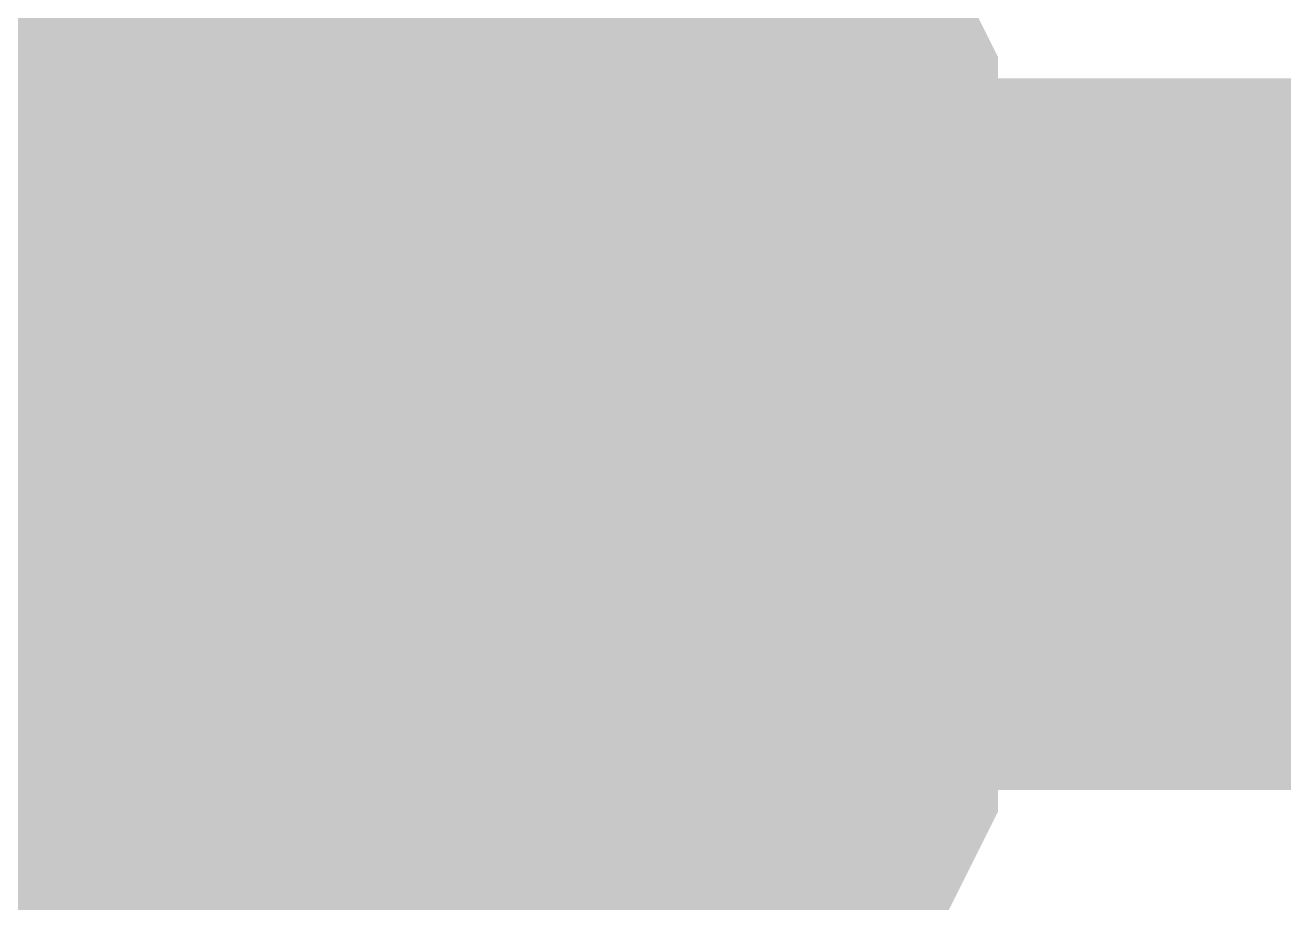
# Model space of a CAD drawing. Header units: inches. Extents: x 0 to 22.3, y 0 to 15.7.
# Drawn here: x 1.10944 to 1.13033, y 8.59187 to 8.60642 of the extents above; entities that cross this region are included whole.
import ezdxf

# ---------------------------------------------------------------- set-up
doc = ezdxf.new("R2010")
doc.units = ezdxf.units.IN
doc.header["$MEASUREMENT"] = 0
doc.layers.add('Sheet', color=255, linetype='Continuous')

msp = doc.modelspace()

# ---------------------------------------------------------------- linework, layer by layer
at = {"layer": 'Sheet'}
msp.add_lwpolyline([(1.09, 8.6, 0.02, 0.02, 1), (1.11, 8.6, 0.02, 0.02, 1)], format="xyseb", close=True, dxfattribs=at)
for points in [[(1.115707, 8.612458, 0.0118, 0.0118, 0), (1.116149, 8.611574, 0.0118, 0.0118, 0), (1.116591, 8.61069, 0.0118, 0.0118, 0), (1.117475, 8.609806, 0.0118, 0.0118, 0), (1.117917, 8.609364, 0.0118, 0.0118, 0), (1.118359, 8.60848, 0.0118, 0.0118, 0), (1.118359, 8.607596, 0.0118, 0.0118, 0), (1.118802, 8.606712, 0.0118, 0.0118, 0), (1.119244, 8.605386, 0.0118, 0.0118, 0), (1.119686, 8.604502, 0.0118, 0.0118, 0), (1.119686, 8.603618, 0.0118, 0.0118, 0), (1.119686, 8.602734, 0.0118, 0.0118, 0), (1.120128, 8.60185, 0.0118, 0.0118, 0), (1.120128, 8.600524, 0.0118, 0.0118, 0), (1.120128, 8.59964, 0.0118, 0.0118, 0)], [(1.115707, 8.612458, 0.0118, 0.0118, 0), (1.116149, 8.611574, 0.0118, 0.0118, 0), (1.116591, 8.61069, 0.0118, 0.0118, 0), (1.117475, 8.609806, 0.0118, 0.0118, 0), (1.117917, 8.609364, 0.0118, 0.0118, 0), (1.118359, 8.60848, 0.0118, 0.0118, 0), (1.118359, 8.607596, 0.0118, 0.0118, 0), (1.118802, 8.606712, 0.0118, 0.0118, 0), (1.119244, 8.605386, 0.0118, 0.0118, 0), (1.119686, 8.604502, 0.0118, 0.0118, 0), (1.119686, 8.603618, 0.0118, 0.0118, 0), (1.119686, 8.602734, 0.0118, 0.0118, 0), (1.120128, 8.60185, 0.0118, 0.0118, 0), (1.120128, 8.600524, 0.0118, 0.0118, 0), (1.120128, 8.59964, 0.0118, 0.0118, 0)], [(1.115707, 8.612458, 0.0118, 0.0118, 0), (1.116149, 8.611574, 0.0118, 0.0118, 0), (1.116591, 8.61069, 0.0118, 0.0118, 0), (1.117475, 8.609806, 0.0118, 0.0118, 0), (1.117917, 8.609364, 0.0118, 0.0118, 0), (1.118359, 8.60848, 0.0118, 0.0118, 0), (1.118359, 8.607596, 0.0118, 0.0118, 0), (1.118802, 8.606712, 0.0118, 0.0118, 0), (1.119244, 8.605386, 0.0118, 0.0118, 0), (1.119686, 8.604502, 0.0118, 0.0118, 0), (1.119686, 8.603618, 0.0118, 0.0118, 0), (1.119686, 8.602734, 0.0118, 0.0118, 0), (1.120128, 8.60185, 0.0118, 0.0118, 0), (1.120128, 8.600524, 0.0118, 0.0118, 0), (1.120128, 8.59964, 0.0118, 0.0118, 0)], [(1.115707, 8.612458, 0.0118, 0.0118, 0), (1.116149, 8.611574, 0.0118, 0.0118, 0), (1.116591, 8.61069, 0.0118, 0.0118, 0), (1.117475, 8.609806, 0.0118, 0.0118, 0), (1.117917, 8.609364, 0.0118, 0.0118, 0), (1.118359, 8.60848, 0.0118, 0.0118, 0), (1.118359, 8.607596, 0.0118, 0.0118, 0), (1.118802, 8.606712, 0.0118, 0.0118, 0), (1.119244, 8.605386, 0.0118, 0.0118, 0), (1.119686, 8.604502, 0.0118, 0.0118, 0), (1.119686, 8.603618, 0.0118, 0.0118, 0), (1.119686, 8.602734, 0.0118, 0.0118, 0), (1.120128, 8.60185, 0.0118, 0.0118, 0), (1.120128, 8.600524, 0.0118, 0.0118, 0), (1.120128, 8.59964, 0.0118, 0.0118, 0)], [(1.115707, 8.612458, 0.0118, 0.0118, 0), (1.116149, 8.611574, 0.0118, 0.0118, 0), (1.116591, 8.61069, 0.0118, 0.0118, 0), (1.117475, 8.609806, 0.0118, 0.0118, 0), (1.117917, 8.609364, 0.0118, 0.0118, 0), (1.118359, 8.60848, 0.0118, 0.0118, 0), (1.118359, 8.607596, 0.0118, 0.0118, 0), (1.118802, 8.606712, 0.0118, 0.0118, 0), (1.119244, 8.605386, 0.0118, 0.0118, 0), (1.119686, 8.604502, 0.0118, 0.0118, 0), (1.119686, 8.603618, 0.0118, 0.0118, 0), (1.119686, 8.602734, 0.0118, 0.0118, 0), (1.120128, 8.60185, 0.0118, 0.0118, 0), (1.120128, 8.600524, 0.0118, 0.0118, 0), (1.120128, 8.59964, 0.0118, 0.0118, 0)], [(1.115707, 8.612458, 0.0118, 0.0118, 0), (1.116149, 8.611574, 0.0118, 0.0118, 0), (1.116591, 8.61069, 0.0118, 0.0118, 0), (1.117475, 8.609806, 0.0118, 0.0118, 0), (1.117917, 8.609364, 0.0118, 0.0118, 0), (1.118359, 8.60848, 0.0118, 0.0118, 0), (1.118359, 8.607596, 0.0118, 0.0118, 0), (1.118802, 8.606712, 0.0118, 0.0118, 0), (1.119244, 8.605386, 0.0118, 0.0118, 0), (1.119686, 8.604502, 0.0118, 0.0118, 0), (1.119686, 8.603618, 0.0118, 0.0118, 0), (1.119686, 8.602734, 0.0118, 0.0118, 0), (1.120128, 8.60185, 0.0118, 0.0118, 0), (1.120128, 8.600524, 0.0118, 0.0118, 0), (1.120128, 8.59964, 0.0118, 0.0118, 0)], [(1.115707, 8.612458, 0.0118, 0.0118, 0), (1.116149, 8.611574, 0.0118, 0.0118, 0), (1.116591, 8.61069, 0.0118, 0.0118, 0), (1.117475, 8.609806, 0.0118, 0.0118, 0), (1.117917, 8.609364, 0.0118, 0.0118, 0), (1.118359, 8.60848, 0.0118, 0.0118, 0), (1.118359, 8.607596, 0.0118, 0.0118, 0), (1.118802, 8.606712, 0.0118, 0.0118, 0), (1.119244, 8.605386, 0.0118, 0.0118, 0), (1.119686, 8.604502, 0.0118, 0.0118, 0), (1.119686, 8.603618, 0.0118, 0.0118, 0), (1.119686, 8.602734, 0.0118, 0.0118, 0), (1.120128, 8.60185, 0.0118, 0.0118, 0), (1.120128, 8.600524, 0.0118, 0.0118, 0), (1.120128, 8.59964, 0.0118, 0.0118, 0)], [(1.118359, 8.60848, 0.0039, 0.0039, 0), (1.118359, 8.607596, 0.0039, 0.0039, 0), (1.118802, 8.606712, 0.0039, 0.0039, 0), (1.119244, 8.605386, 0.0039, 0.0039, 0), (1.119686, 8.604502, 0.0039, 0.0039, 0), (1.119686, 8.603618, 0.0039, 0.0039, 0), (1.119686, 8.602734, 0.0039, 0.0039, 0), (1.120128, 8.60185, 0.0039, 0.0039, 0), (1.120128, 8.600524, 0.0039, 0.0039, 0), (1.120128, 8.59964, 0.0039, 0.0039, 0)], [(1.118359, 8.60848, 0.0039, 0.0039, 0), (1.118359, 8.607596, 0.0039, 0.0039, 0), (1.118802, 8.606712, 0.0039, 0.0039, 0), (1.119244, 8.605386, 0.0039, 0.0039, 0), (1.119686, 8.604502, 0.0039, 0.0039, 0), (1.119686, 8.603618, 0.0039, 0.0039, 0), (1.119686, 8.602734, 0.0039, 0.0039, 0), (1.120128, 8.60185, 0.0039, 0.0039, 0), (1.120128, 8.600524, 0.0039, 0.0039, 0), (1.120128, 8.59964, 0.0039, 0.0039, 0)], [(1.118359, 8.60848, 0.0039, 0.0039, 0), (1.118359, 8.607596, 0.0039, 0.0039, 0), (1.118802, 8.606712, 0.0039, 0.0039, 0), (1.119244, 8.605386, 0.0039, 0.0039, 0), (1.119686, 8.604502, 0.0039, 0.0039, 0), (1.119686, 8.603618, 0.0039, 0.0039, 0), (1.119686, 8.602734, 0.0039, 0.0039, 0), (1.120128, 8.60185, 0.0039, 0.0039, 0), (1.120128, 8.600524, 0.0039, 0.0039, 0), (1.120128, 8.59964, 0.0039, 0.0039, 0)], [(1.118359, 8.60848, 0.0039, 0.0039, 0), (1.118359, 8.607596, 0.0039, 0.0039, 0), (1.118802, 8.606712, 0.0039, 0.0039, 0), (1.119244, 8.605386, 0.0039, 0.0039, 0), (1.119686, 8.604502, 0.0039, 0.0039, 0), (1.119686, 8.603618, 0.0039, 0.0039, 0), (1.119686, 8.602734, 0.0039, 0.0039, 0), (1.120128, 8.60185, 0.0039, 0.0039, 0), (1.120128, 8.600524, 0.0039, 0.0039, 0), (1.120128, 8.59964, 0.0039, 0.0039, 0)], [(1.118359, 8.60848, 0.0039, 0.0039, 0), (1.118359, 8.607596, 0.0039, 0.0039, 0), (1.118802, 8.606712, 0.0039, 0.0039, 0), (1.119244, 8.605386, 0.0039, 0.0039, 0), (1.119686, 8.604502, 0.0039, 0.0039, 0), (1.119686, 8.603618, 0.0039, 0.0039, 0), (1.119686, 8.602734, 0.0039, 0.0039, 0), (1.120128, 8.60185, 0.0039, 0.0039, 0), (1.120128, 8.600524, 0.0039, 0.0039, 0), (1.120128, 8.59964, 0.0039, 0.0039, 0)], [(1.118359, 8.60848, 0.0039, 0.0039, 0), (1.118359, 8.607596, 0.0039, 0.0039, 0), (1.118802, 8.606712, 0.0039, 0.0039, 0), (1.119244, 8.605386, 0.0039, 0.0039, 0), (1.119686, 8.604502, 0.0039, 0.0039, 0), (1.119686, 8.603618, 0.0039, 0.0039, 0), (1.119686, 8.602734, 0.0039, 0.0039, 0), (1.120128, 8.60185, 0.0039, 0.0039, 0), (1.120128, 8.600524, 0.0039, 0.0039, 0), (1.120128, 8.59964, 0.0039, 0.0039, 0)], [(1.118359, 8.60848, 0.0039, 0.0039, 0), (1.118359, 8.607596, 0.0039, 0.0039, 0), (1.118802, 8.606712, 0.0039, 0.0039, 0), (1.119244, 8.605386, 0.0039, 0.0039, 0), (1.119686, 8.604502, 0.0039, 0.0039, 0), (1.119686, 8.603618, 0.0039, 0.0039, 0), (1.119686, 8.602734, 0.0039, 0.0039, 0), (1.120128, 8.60185, 0.0039, 0.0039, 0), (1.120128, 8.600524, 0.0039, 0.0039, 0), (1.120128, 8.59964, 0.0039, 0.0039, 0)], [(8.200272, 8.169569, 0.0118, 0.0118, 0), (8.200272, 8.099733, 0.0118, 0.0118, 0), (7.200379, 8.099733, 0.0118, 0.0118, 0), (6.200044, 8.099733, 0.0118, 0.0118, 0), (5.200151, 8.099733, 0.0118, 0.0118, 0), (4.200258, 8.099733, 0.0118, 0.0118, 0), (3.200365, 8.099733, 0.0118, 0.0118, 0), (2.20003, 8.099733, 0.0118, 0.0118, 0), (1.400381, 8.099733, 0.0118, 0.0118, 0), (1.400381, 8.59964, 0.0118, 0.0118, 0), (1.100236, 8.59964, 0.0118, 0.0118, 0)], [(1.120128, 8.59964, 0.0118, 0.0118, 0), (1.120128, 8.598756, 0.0118, 0.0118, 0), (1.120128, 8.59743, 0.0118, 0.0118, 0), (1.119686, 8.596546, 0.0118, 0.0118, 0), (1.119686, 8.595662, 0.0118, 0.0118, 0), (1.119686, 8.594778, 0.0118, 0.0118, 0), (1.119244, 8.593894, 0.0118, 0.0118, 0), (1.118802, 8.592568, 0.0118, 0.0118, 0), (1.118359, 8.591684, 0.0118, 0.0118, 0), (1.118359, 8.5908, 0.0118, 0.0118, 0), (1.117917, 8.589916, 0.0118, 0.0118, 0), (1.117475, 8.589474, 0.0118, 0.0118, 0), (1.116591, 8.58859, 0.0118, 0.0118, 0), (1.116149, 8.587706, 0.0118, 0.0118, 0), (1.115707, 8.586822, 0.0118, 0.0118, 0), (1.114823, 8.58638, 0.0118, 0.0118, 0), (1.114381, 8.585495, 0.0118, 0.0118, 0)], [(1.120128, 8.59964, 0.0118, 0.0118, 0), (1.120128, 8.598756, 0.0118, 0.0118, 0), (1.120128, 8.59743, 0.0118, 0.0118, 0), (1.119686, 8.596546, 0.0118, 0.0118, 0), (1.119686, 8.595662, 0.0118, 0.0118, 0), (1.119686, 8.594778, 0.0118, 0.0118, 0), (1.119244, 8.593894, 0.0118, 0.0118, 0), (1.118802, 8.592568, 0.0118, 0.0118, 0), (1.118359, 8.591684, 0.0118, 0.0118, 0), (1.118359, 8.5908, 0.0118, 0.0118, 0), (1.117917, 8.589916, 0.0118, 0.0118, 0), (1.117475, 8.589474, 0.0118, 0.0118, 0), (1.116591, 8.58859, 0.0118, 0.0118, 0), (1.116149, 8.587706, 0.0118, 0.0118, 0), (1.115707, 8.586822, 0.0118, 0.0118, 0), (1.114823, 8.58638, 0.0118, 0.0118, 0), (1.114381, 8.585495, 0.0118, 0.0118, 0)], [(1.120128, 8.59964, 0.0118, 0.0118, 0), (1.120128, 8.598756, 0.0118, 0.0118, 0), (1.120128, 8.59743, 0.0118, 0.0118, 0), (1.119686, 8.596546, 0.0118, 0.0118, 0), (1.119686, 8.595662, 0.0118, 0.0118, 0), (1.119686, 8.594778, 0.0118, 0.0118, 0), (1.119244, 8.593894, 0.0118, 0.0118, 0), (1.118802, 8.592568, 0.0118, 0.0118, 0), (1.118359, 8.591684, 0.0118, 0.0118, 0), (1.118359, 8.5908, 0.0118, 0.0118, 0), (1.117917, 8.589916, 0.0118, 0.0118, 0), (1.117475, 8.589474, 0.0118, 0.0118, 0), (1.116591, 8.58859, 0.0118, 0.0118, 0), (1.116149, 8.587706, 0.0118, 0.0118, 0), (1.115707, 8.586822, 0.0118, 0.0118, 0), (1.114823, 8.58638, 0.0118, 0.0118, 0), (1.114381, 8.585495, 0.0118, 0.0118, 0)], [(1.120128, 8.59964, 0.0118, 0.0118, 0), (1.120128, 8.598756, 0.0118, 0.0118, 0), (1.120128, 8.59743, 0.0118, 0.0118, 0), (1.119686, 8.596546, 0.0118, 0.0118, 0), (1.119686, 8.595662, 0.0118, 0.0118, 0), (1.119686, 8.594778, 0.0118, 0.0118, 0), (1.119244, 8.593894, 0.0118, 0.0118, 0), (1.118802, 8.592568, 0.0118, 0.0118, 0), (1.118359, 8.591684, 0.0118, 0.0118, 0), (1.118359, 8.5908, 0.0118, 0.0118, 0), (1.117917, 8.589916, 0.0118, 0.0118, 0), (1.117475, 8.589474, 0.0118, 0.0118, 0), (1.116591, 8.58859, 0.0118, 0.0118, 0), (1.116149, 8.587706, 0.0118, 0.0118, 0), (1.115707, 8.586822, 0.0118, 0.0118, 0), (1.114823, 8.58638, 0.0118, 0.0118, 0), (1.114381, 8.585495, 0.0118, 0.0118, 0)], [(1.120128, 8.59964, 0.0118, 0.0118, 0), (1.120128, 8.598756, 0.0118, 0.0118, 0), (1.120128, 8.59743, 0.0118, 0.0118, 0), (1.119686, 8.596546, 0.0118, 0.0118, 0), (1.119686, 8.595662, 0.0118, 0.0118, 0), (1.119686, 8.594778, 0.0118, 0.0118, 0), (1.119244, 8.593894, 0.0118, 0.0118, 0), (1.118802, 8.592568, 0.0118, 0.0118, 0), (1.118359, 8.591684, 0.0118, 0.0118, 0), (1.118359, 8.5908, 0.0118, 0.0118, 0), (1.117917, 8.589916, 0.0118, 0.0118, 0), (1.117475, 8.589474, 0.0118, 0.0118, 0), (1.116591, 8.58859, 0.0118, 0.0118, 0), (1.116149, 8.587706, 0.0118, 0.0118, 0), (1.115707, 8.586822, 0.0118, 0.0118, 0), (1.114823, 8.58638, 0.0118, 0.0118, 0), (1.114381, 8.585495, 0.0118, 0.0118, 0)], [(1.120128, 8.59964, 0.0118, 0.0118, 0), (1.120128, 8.598756, 0.0118, 0.0118, 0), (1.120128, 8.59743, 0.0118, 0.0118, 0), (1.119686, 8.596546, 0.0118, 0.0118, 0), (1.119686, 8.595662, 0.0118, 0.0118, 0), (1.119686, 8.594778, 0.0118, 0.0118, 0), (1.119244, 8.593894, 0.0118, 0.0118, 0), (1.118802, 8.592568, 0.0118, 0.0118, 0), (1.118359, 8.591684, 0.0118, 0.0118, 0), (1.118359, 8.5908, 0.0118, 0.0118, 0), (1.117917, 8.589916, 0.0118, 0.0118, 0), (1.117475, 8.589474, 0.0118, 0.0118, 0), (1.116591, 8.58859, 0.0118, 0.0118, 0), (1.116149, 8.587706, 0.0118, 0.0118, 0), (1.115707, 8.586822, 0.0118, 0.0118, 0), (1.114823, 8.58638, 0.0118, 0.0118, 0), (1.114381, 8.585495, 0.0118, 0.0118, 0)], [(1.120128, 8.59964, 0.0118, 0.0118, 0), (1.120128, 8.598756, 0.0118, 0.0118, 0), (1.120128, 8.59743, 0.0118, 0.0118, 0), (1.119686, 8.596546, 0.0118, 0.0118, 0), (1.119686, 8.595662, 0.0118, 0.0118, 0), (1.119686, 8.594778, 0.0118, 0.0118, 0), (1.119244, 8.593894, 0.0118, 0.0118, 0), (1.118802, 8.592568, 0.0118, 0.0118, 0), (1.118359, 8.591684, 0.0118, 0.0118, 0), (1.118359, 8.5908, 0.0118, 0.0118, 0), (1.117917, 8.589916, 0.0118, 0.0118, 0), (1.117475, 8.589474, 0.0118, 0.0118, 0), (1.116591, 8.58859, 0.0118, 0.0118, 0), (1.116149, 8.587706, 0.0118, 0.0118, 0), (1.115707, 8.586822, 0.0118, 0.0118, 0), (1.114823, 8.58638, 0.0118, 0.0118, 0), (1.114381, 8.585495, 0.0118, 0.0118, 0)], [(1.120128, 8.59964, 0.0118, 0.0118, 0), (1.120128, 8.59964, 0.0118, 0.0118, 0), (1.120128, 8.59964, 0.0118, 0.0118, 0), (1.120128, 8.59964, 0.0118, 0.0118, 0), (1.120128, 8.59964, 0.0118, 0.0118, 0), (1.120128, 8.59964, 0.0118, 0.0118, 0), (1.120128, 8.59964, 0.0118, 0.0118, 0), (1.120128, 8.59964, 0.0118, 0.0118, 0), (1.120128, 8.59964, 0.0118, 0.0118, 0), (1.120128, 8.59964, 0.0118, 0.0118, 0), (1.120128, 8.59964, 0.0118, 0.0118, 0), (1.120128, 8.59964, 0.0118, 0.0118, 0), (1.120128, 8.59964, 0.0118, 0.0118, 0), (1.120128, 8.59964, 0.0118, 0.0118, 0), (1.120128, 8.59964, 0.0118, 0.0118, 0), (1.120128, 8.59964, 0.0118, 0.0118, 0), (1.120128, 8.59964, 0.0118, 0.0118, 0), (1.120128, 8.59964, 0.0118, 0.0118, 0), (1.120128, 8.59964, 0.0118, 0.0118, 0), (1.120128, 8.59964, 0.0118, 0.0118, 0), (1.120128, 8.59964, 0.0118, 0.0118, 0), (1.120128, 8.59964, 0.0118, 0.0118, 0), (1.120128, 8.59964, 0.0118, 0.0118, 0), (1.120128, 8.59964, 0.0118, 0.0118, 0), (1.120128, 8.59964, 0.0118, 0.0118, 0), (1.120128, 8.59964, 0.0118, 0.0118, 0), (1.120128, 8.59964, 0.0118, 0.0118, 0), (1.120128, 8.59964, 0.0118, 0.0118, 0), (1.120128, 8.59964, 0.0118, 0.0118, 0), (1.120128, 8.59964, 0.0118, 0.0118, 0), (1.120128, 8.59964, 0.0118, 0.0118, 0), (1.120128, 8.59964, 0.0118, 0.0118, 0), (1.120128, 8.59964, 0.0118, 0.0118, 0)], [(1.120128, 8.59964, 0.0118, 0.0118, 0), (1.120128, 8.59964, 0.0118, 0.0118, 0)], [(1.120128, 8.59964, 0.0118, 0.0118, 0), (1.120128, 8.59964, 0.0118, 0.0118, 0), (1.120128, 8.59964, 0.0118, 0.0118, 0), (1.120128, 8.59964, 0.0118, 0.0118, 0), (1.120128, 8.59964, 0.0118, 0.0118, 0), (1.120128, 8.59964, 0.0118, 0.0118, 0), (1.120128, 8.59964, 0.0118, 0.0118, 0), (1.120128, 8.59964, 0.0118, 0.0118, 0), (1.120128, 8.59964, 0.0118, 0.0118, 0), (1.120128, 8.59964, 0.0118, 0.0118, 0), (1.120128, 8.59964, 0.0118, 0.0118, 0), (1.120128, 8.59964, 0.0118, 0.0118, 0), (1.120128, 8.59964, 0.0118, 0.0118, 0), (1.120128, 8.59964, 0.0118, 0.0118, 0), (1.120128, 8.59964, 0.0118, 0.0118, 0), (1.120128, 8.59964, 0.0118, 0.0118, 0), (1.120128, 8.59964, 0.0118, 0.0118, 0), (1.120128, 8.59964, 0.0118, 0.0118, 0), (1.120128, 8.59964, 0.0118, 0.0118, 0), (1.120128, 8.59964, 0.0118, 0.0118, 0), (1.120128, 8.59964, 0.0118, 0.0118, 0), (1.120128, 8.59964, 0.0118, 0.0118, 0), (1.120128, 8.59964, 0.0118, 0.0118, 0), (1.120128, 8.59964, 0.0118, 0.0118, 0), (1.120128, 8.59964, 0.0118, 0.0118, 0), (1.120128, 8.59964, 0.0118, 0.0118, 0), (1.120128, 8.59964, 0.0118, 0.0118, 0), (1.120128, 8.59964, 0.0118, 0.0118, 0), (1.120128, 8.59964, 0.0118, 0.0118, 0), (1.120128, 8.59964, 0.0118, 0.0118, 0), (1.120128, 8.59964, 0.0118, 0.0118, 0), (1.120128, 8.59964, 0.0118, 0.0118, 0), (1.120128, 8.59964, 0.0118, 0.0118, 0)], [(1.120128, 8.59964, 0.0118, 0.0118, 0), (1.120128, 8.59964, 0.0118, 0.0118, 0)], [(1.120128, 8.59964, 0.0118, 0.0118, 0), (1.120128, 8.59964, 0.0118, 0.0118, 0), (1.120128, 8.59964, 0.0118, 0.0118, 0), (1.120128, 8.59964, 0.0118, 0.0118, 0), (1.120128, 8.59964, 0.0118, 0.0118, 0), (1.120128, 8.59964, 0.0118, 0.0118, 0), (1.120128, 8.59964, 0.0118, 0.0118, 0), (1.120128, 8.59964, 0.0118, 0.0118, 0), (1.120128, 8.59964, 0.0118, 0.0118, 0), (1.120128, 8.59964, 0.0118, 0.0118, 0), (1.120128, 8.59964, 0.0118, 0.0118, 0), (1.120128, 8.59964, 0.0118, 0.0118, 0), (1.120128, 8.59964, 0.0118, 0.0118, 0), (1.120128, 8.59964, 0.0118, 0.0118, 0), (1.120128, 8.59964, 0.0118, 0.0118, 0), (1.120128, 8.59964, 0.0118, 0.0118, 0), (1.120128, 8.59964, 0.0118, 0.0118, 0), (1.120128, 8.59964, 0.0118, 0.0118, 0), (1.120128, 8.59964, 0.0118, 0.0118, 0), (1.120128, 8.59964, 0.0118, 0.0118, 0), (1.120128, 8.59964, 0.0118, 0.0118, 0), (1.120128, 8.59964, 0.0118, 0.0118, 0), (1.120128, 8.59964, 0.0118, 0.0118, 0), (1.120128, 8.59964, 0.0118, 0.0118, 0), (1.120128, 8.59964, 0.0118, 0.0118, 0), (1.120128, 8.59964, 0.0118, 0.0118, 0), (1.120128, 8.59964, 0.0118, 0.0118, 0), (1.120128, 8.59964, 0.0118, 0.0118, 0), (1.120128, 8.59964, 0.0118, 0.0118, 0), (1.120128, 8.59964, 0.0118, 0.0118, 0), (1.120128, 8.59964, 0.0118, 0.0118, 0), (1.120128, 8.59964, 0.0118, 0.0118, 0), (1.120128, 8.59964, 0.0118, 0.0118, 0)], [(1.120128, 8.59964, 0.0118, 0.0118, 0), (1.120128, 8.59964, 0.0118, 0.0118, 0)], [(1.120128, 8.59964, 0.0118, 0.0118, 0), (1.120128, 8.59964, 0.0118, 0.0118, 0), (1.120128, 8.59964, 0.0118, 0.0118, 0), (1.120128, 8.59964, 0.0118, 0.0118, 0), (1.120128, 8.59964, 0.0118, 0.0118, 0), (1.120128, 8.59964, 0.0118, 0.0118, 0), (1.120128, 8.59964, 0.0118, 0.0118, 0), (1.120128, 8.59964, 0.0118, 0.0118, 0), (1.120128, 8.59964, 0.0118, 0.0118, 0), (1.120128, 8.59964, 0.0118, 0.0118, 0), (1.120128, 8.59964, 0.0118, 0.0118, 0), (1.120128, 8.59964, 0.0118, 0.0118, 0), (1.120128, 8.59964, 0.0118, 0.0118, 0), (1.120128, 8.59964, 0.0118, 0.0118, 0), (1.120128, 8.59964, 0.0118, 0.0118, 0), (1.120128, 8.59964, 0.0118, 0.0118, 0), (1.120128, 8.59964, 0.0118, 0.0118, 0), (1.120128, 8.59964, 0.0118, 0.0118, 0), (1.120128, 8.59964, 0.0118, 0.0118, 0), (1.120128, 8.59964, 0.0118, 0.0118, 0), (1.120128, 8.59964, 0.0118, 0.0118, 0), (1.120128, 8.59964, 0.0118, 0.0118, 0), (1.120128, 8.59964, 0.0118, 0.0118, 0), (1.120128, 8.59964, 0.0118, 0.0118, 0), (1.120128, 8.59964, 0.0118, 0.0118, 0), (1.120128, 8.59964, 0.0118, 0.0118, 0), (1.120128, 8.59964, 0.0118, 0.0118, 0), (1.120128, 8.59964, 0.0118, 0.0118, 0), (1.120128, 8.59964, 0.0118, 0.0118, 0), (1.120128, 8.59964, 0.0118, 0.0118, 0), (1.120128, 8.59964, 0.0118, 0.0118, 0), (1.120128, 8.59964, 0.0118, 0.0118, 0), (1.120128, 8.59964, 0.0118, 0.0118, 0)], [(1.120128, 8.59964, 0.0118, 0.0118, 0), (1.120128, 8.59964, 0.0118, 0.0118, 0)], [(1.120128, 8.59964, 0.0118, 0.0118, 0), (1.120128, 8.59964, 0.0118, 0.0118, 0), (1.120128, 8.59964, 0.0118, 0.0118, 0), (1.120128, 8.59964, 0.0118, 0.0118, 0), (1.120128, 8.59964, 0.0118, 0.0118, 0), (1.120128, 8.59964, 0.0118, 0.0118, 0), (1.120128, 8.59964, 0.0118, 0.0118, 0), (1.120128, 8.59964, 0.0118, 0.0118, 0), (1.120128, 8.59964, 0.0118, 0.0118, 0), (1.120128, 8.59964, 0.0118, 0.0118, 0), (1.120128, 8.59964, 0.0118, 0.0118, 0), (1.120128, 8.59964, 0.0118, 0.0118, 0), (1.120128, 8.59964, 0.0118, 0.0118, 0), (1.120128, 8.59964, 0.0118, 0.0118, 0), (1.120128, 8.59964, 0.0118, 0.0118, 0), (1.120128, 8.59964, 0.0118, 0.0118, 0), (1.120128, 8.59964, 0.0118, 0.0118, 0), (1.120128, 8.59964, 0.0118, 0.0118, 0), (1.120128, 8.59964, 0.0118, 0.0118, 0), (1.120128, 8.59964, 0.0118, 0.0118, 0), (1.120128, 8.59964, 0.0118, 0.0118, 0), (1.120128, 8.59964, 0.0118, 0.0118, 0), (1.120128, 8.59964, 0.0118, 0.0118, 0), (1.120128, 8.59964, 0.0118, 0.0118, 0), (1.120128, 8.59964, 0.0118, 0.0118, 0), (1.120128, 8.59964, 0.0118, 0.0118, 0), (1.120128, 8.59964, 0.0118, 0.0118, 0), (1.120128, 8.59964, 0.0118, 0.0118, 0), (1.120128, 8.59964, 0.0118, 0.0118, 0), (1.120128, 8.59964, 0.0118, 0.0118, 0), (1.120128, 8.59964, 0.0118, 0.0118, 0), (1.120128, 8.59964, 0.0118, 0.0118, 0), (1.120128, 8.59964, 0.0118, 0.0118, 0)], [(1.120128, 8.59964, 0.0118, 0.0118, 0), (1.120128, 8.59964, 0.0118, 0.0118, 0)], [(1.120128, 8.59964, 0.0118, 0.0118, 0), (1.120128, 8.59964, 0.0118, 0.0118, 0), (1.120128, 8.59964, 0.0118, 0.0118, 0), (1.120128, 8.59964, 0.0118, 0.0118, 0), (1.120128, 8.59964, 0.0118, 0.0118, 0), (1.120128, 8.59964, 0.0118, 0.0118, 0), (1.120128, 8.59964, 0.0118, 0.0118, 0), (1.120128, 8.59964, 0.0118, 0.0118, 0), (1.120128, 8.59964, 0.0118, 0.0118, 0), (1.120128, 8.59964, 0.0118, 0.0118, 0), (1.120128, 8.59964, 0.0118, 0.0118, 0), (1.120128, 8.59964, 0.0118, 0.0118, 0), (1.120128, 8.59964, 0.0118, 0.0118, 0), (1.120128, 8.59964, 0.0118, 0.0118, 0), (1.120128, 8.59964, 0.0118, 0.0118, 0), (1.120128, 8.59964, 0.0118, 0.0118, 0), (1.120128, 8.59964, 0.0118, 0.0118, 0), (1.120128, 8.59964, 0.0118, 0.0118, 0), (1.120128, 8.59964, 0.0118, 0.0118, 0), (1.120128, 8.59964, 0.0118, 0.0118, 0), (1.120128, 8.59964, 0.0118, 0.0118, 0), (1.120128, 8.59964, 0.0118, 0.0118, 0), (1.120128, 8.59964, 0.0118, 0.0118, 0), (1.120128, 8.59964, 0.0118, 0.0118, 0), (1.120128, 8.59964, 0.0118, 0.0118, 0), (1.120128, 8.59964, 0.0118, 0.0118, 0), (1.120128, 8.59964, 0.0118, 0.0118, 0), (1.120128, 8.59964, 0.0118, 0.0118, 0), (1.120128, 8.59964, 0.0118, 0.0118, 0), (1.120128, 8.59964, 0.0118, 0.0118, 0), (1.120128, 8.59964, 0.0118, 0.0118, 0), (1.120128, 8.59964, 0.0118, 0.0118, 0), (1.120128, 8.59964, 0.0118, 0.0118, 0)], [(1.120128, 8.59964, 0.0118, 0.0118, 0), (1.120128, 8.59964, 0.0118, 0.0118, 0)], [(1.120128, 8.59964, 0.0118, 0.0118, 0), (1.120128, 8.59964, 0.0118, 0.0118, 0), (1.120128, 8.59964, 0.0118, 0.0118, 0), (1.120128, 8.59964, 0.0118, 0.0118, 0), (1.120128, 8.59964, 0.0118, 0.0118, 0), (1.120128, 8.59964, 0.0118, 0.0118, 0), (1.120128, 8.59964, 0.0118, 0.0118, 0), (1.120128, 8.59964, 0.0118, 0.0118, 0), (1.120128, 8.59964, 0.0118, 0.0118, 0), (1.120128, 8.59964, 0.0118, 0.0118, 0), (1.120128, 8.59964, 0.0118, 0.0118, 0), (1.120128, 8.59964, 0.0118, 0.0118, 0), (1.120128, 8.59964, 0.0118, 0.0118, 0), (1.120128, 8.59964, 0.0118, 0.0118, 0), (1.120128, 8.59964, 0.0118, 0.0118, 0), (1.120128, 8.59964, 0.0118, 0.0118, 0), (1.120128, 8.59964, 0.0118, 0.0118, 0), (1.120128, 8.59964, 0.0118, 0.0118, 0), (1.120128, 8.59964, 0.0118, 0.0118, 0), (1.120128, 8.59964, 0.0118, 0.0118, 0), (1.120128, 8.59964, 0.0118, 0.0118, 0), (1.120128, 8.59964, 0.0118, 0.0118, 0), (1.120128, 8.59964, 0.0118, 0.0118, 0), (1.120128, 8.59964, 0.0118, 0.0118, 0), (1.120128, 8.59964, 0.0118, 0.0118, 0), (1.120128, 8.59964, 0.0118, 0.0118, 0), (1.120128, 8.59964, 0.0118, 0.0118, 0), (1.120128, 8.59964, 0.0118, 0.0118, 0), (1.120128, 8.59964, 0.0118, 0.0118, 0), (1.120128, 8.59964, 0.0118, 0.0118, 0), (1.120128, 8.59964, 0.0118, 0.0118, 0), (1.120128, 8.59964, 0.0118, 0.0118, 0), (1.120128, 8.59964, 0.0118, 0.0118, 0)], [(1.120128, 8.59964, 0.0118, 0.0118, 0), (1.120128, 8.59964, 0.0118, 0.0118, 0)], [(1.120128, 8.59964, 0.0039, 0.0039, 0), (1.120128, 8.598756, 0.0039, 0.0039, 0), (1.120128, 8.59743, 0.0039, 0.0039, 0), (1.119686, 8.596546, 0.0039, 0.0039, 0), (1.119686, 8.595662, 0.0039, 0.0039, 0), (1.119686, 8.594778, 0.0039, 0.0039, 0), (1.119244, 8.593894, 0.0039, 0.0039, 0), (1.118802, 8.592568, 0.0039, 0.0039, 0), (1.118359, 8.591684, 0.0039, 0.0039, 0), (1.118359, 8.5908, 0.0039, 0.0039, 0), (1.117917, 8.589916, 0.0039, 0.0039, 0)], [(1.120128, 8.59964, 0.0039, 0.0039, 0), (1.120128, 8.598756, 0.0039, 0.0039, 0), (1.120128, 8.59743, 0.0039, 0.0039, 0), (1.119686, 8.596546, 0.0039, 0.0039, 0), (1.119686, 8.595662, 0.0039, 0.0039, 0), (1.119686, 8.594778, 0.0039, 0.0039, 0), (1.119244, 8.593894, 0.0039, 0.0039, 0), (1.118802, 8.592568, 0.0039, 0.0039, 0), (1.118359, 8.591684, 0.0039, 0.0039, 0), (1.118359, 8.5908, 0.0039, 0.0039, 0), (1.117917, 8.589916, 0.0039, 0.0039, 0)], [(1.120128, 8.59964, 0.0039, 0.0039, 0), (1.120128, 8.598756, 0.0039, 0.0039, 0), (1.120128, 8.59743, 0.0039, 0.0039, 0), (1.119686, 8.596546, 0.0039, 0.0039, 0), (1.119686, 8.595662, 0.0039, 0.0039, 0), (1.119686, 8.594778, 0.0039, 0.0039, 0), (1.119244, 8.593894, 0.0039, 0.0039, 0), (1.118802, 8.592568, 0.0039, 0.0039, 0), (1.118359, 8.591684, 0.0039, 0.0039, 0), (1.118359, 8.5908, 0.0039, 0.0039, 0), (1.117917, 8.589916, 0.0039, 0.0039, 0)], [(1.120128, 8.59964, 0.0039, 0.0039, 0), (1.120128, 8.598756, 0.0039, 0.0039, 0), (1.120128, 8.59743, 0.0039, 0.0039, 0), (1.119686, 8.596546, 0.0039, 0.0039, 0), (1.119686, 8.595662, 0.0039, 0.0039, 0), (1.119686, 8.594778, 0.0039, 0.0039, 0), (1.119244, 8.593894, 0.0039, 0.0039, 0), (1.118802, 8.592568, 0.0039, 0.0039, 0), (1.118359, 8.591684, 0.0039, 0.0039, 0), (1.118359, 8.5908, 0.0039, 0.0039, 0), (1.117917, 8.589916, 0.0039, 0.0039, 0)], [(1.120128, 8.59964, 0.0039, 0.0039, 0), (1.120128, 8.598756, 0.0039, 0.0039, 0), (1.120128, 8.59743, 0.0039, 0.0039, 0), (1.119686, 8.596546, 0.0039, 0.0039, 0), (1.119686, 8.595662, 0.0039, 0.0039, 0), (1.119686, 8.594778, 0.0039, 0.0039, 0), (1.119244, 8.593894, 0.0039, 0.0039, 0), (1.118802, 8.592568, 0.0039, 0.0039, 0), (1.118359, 8.591684, 0.0039, 0.0039, 0), (1.118359, 8.5908, 0.0039, 0.0039, 0), (1.117917, 8.589916, 0.0039, 0.0039, 0)], [(1.120128, 8.59964, 0.0039, 0.0039, 0), (1.120128, 8.598756, 0.0039, 0.0039, 0), (1.120128, 8.59743, 0.0039, 0.0039, 0), (1.119686, 8.596546, 0.0039, 0.0039, 0), (1.119686, 8.595662, 0.0039, 0.0039, 0), (1.119686, 8.594778, 0.0039, 0.0039, 0), (1.119244, 8.593894, 0.0039, 0.0039, 0), (1.118802, 8.592568, 0.0039, 0.0039, 0), (1.118359, 8.591684, 0.0039, 0.0039, 0), (1.118359, 8.5908, 0.0039, 0.0039, 0), (1.117917, 8.589916, 0.0039, 0.0039, 0)], [(1.120128, 8.59964, 0.0039, 0.0039, 0), (1.120128, 8.598756, 0.0039, 0.0039, 0), (1.120128, 8.59743, 0.0039, 0.0039, 0), (1.119686, 8.596546, 0.0039, 0.0039, 0), (1.119686, 8.595662, 0.0039, 0.0039, 0), (1.119686, 8.594778, 0.0039, 0.0039, 0), (1.119244, 8.593894, 0.0039, 0.0039, 0), (1.118802, 8.592568, 0.0039, 0.0039, 0), (1.118359, 8.591684, 0.0039, 0.0039, 0), (1.118359, 8.5908, 0.0039, 0.0039, 0), (1.117917, 8.589916, 0.0039, 0.0039, 0)], [(1.120128, 8.59964, 0.0039, 0.0039, 0), (1.120128, 8.59964, 0.0039, 0.0039, 0), (1.120128, 8.59964, 0.0039, 0.0039, 0), (1.120128, 8.59964, 0.0039, 0.0039, 0), (1.120128, 8.59964, 0.0039, 0.0039, 0), (1.120128, 8.59964, 0.0039, 0.0039, 0), (1.120128, 8.59964, 0.0039, 0.0039, 0), (1.120128, 8.59964, 0.0039, 0.0039, 0), (1.120128, 8.59964, 0.0039, 0.0039, 0), (1.120128, 8.59964, 0.0039, 0.0039, 0), (1.120128, 8.59964, 0.0039, 0.0039, 0), (1.120128, 8.59964, 0.0039, 0.0039, 0), (1.120128, 8.59964, 0.0039, 0.0039, 0), (1.120128, 8.59964, 0.0039, 0.0039, 0), (1.120128, 8.59964, 0.0039, 0.0039, 0), (1.120128, 8.59964, 0.0039, 0.0039, 0), (1.120128, 8.59964, 0.0039, 0.0039, 0), (1.120128, 8.59964, 0.0039, 0.0039, 0), (1.120128, 8.59964, 0.0039, 0.0039, 0), (1.120128, 8.59964, 0.0039, 0.0039, 0), (1.120128, 8.59964, 0.0039, 0.0039, 0), (1.120128, 8.59964, 0.0039, 0.0039, 0), (1.120128, 8.59964, 0.0039, 0.0039, 0), (1.120128, 8.59964, 0.0039, 0.0039, 0), (1.120128, 8.59964, 0.0039, 0.0039, 0), (1.120128, 8.59964, 0.0039, 0.0039, 0), (1.120128, 8.59964, 0.0039, 0.0039, 0), (1.120128, 8.59964, 0.0039, 0.0039, 0), (1.120128, 8.59964, 0.0039, 0.0039, 0), (1.120128, 8.59964, 0.0039, 0.0039, 0), (1.120128, 8.59964, 0.0039, 0.0039, 0), (1.120128, 8.59964, 0.0039, 0.0039, 0), (1.120128, 8.59964, 0.0039, 0.0039, 0)], [(1.120128, 8.59964, 0.0039, 0.0039, 0), (1.120128, 8.59964, 0.0039, 0.0039, 0)], [(1.120128, 8.59964, 0.0039, 0.0039, 0), (1.120128, 8.59964, 0.0039, 0.0039, 0), (1.120128, 8.59964, 0.0039, 0.0039, 0), (1.120128, 8.59964, 0.0039, 0.0039, 0), (1.120128, 8.59964, 0.0039, 0.0039, 0), (1.120128, 8.59964, 0.0039, 0.0039, 0), (1.120128, 8.59964, 0.0039, 0.0039, 0), (1.120128, 8.59964, 0.0039, 0.0039, 0), (1.120128, 8.59964, 0.0039, 0.0039, 0), (1.120128, 8.59964, 0.0039, 0.0039, 0), (1.120128, 8.59964, 0.0039, 0.0039, 0), (1.120128, 8.59964, 0.0039, 0.0039, 0), (1.120128, 8.59964, 0.0039, 0.0039, 0), (1.120128, 8.59964, 0.0039, 0.0039, 0), (1.120128, 8.59964, 0.0039, 0.0039, 0), (1.120128, 8.59964, 0.0039, 0.0039, 0), (1.120128, 8.59964, 0.0039, 0.0039, 0), (1.120128, 8.59964, 0.0039, 0.0039, 0), (1.120128, 8.59964, 0.0039, 0.0039, 0), (1.120128, 8.59964, 0.0039, 0.0039, 0), (1.120128, 8.59964, 0.0039, 0.0039, 0), (1.120128, 8.59964, 0.0039, 0.0039, 0), (1.120128, 8.59964, 0.0039, 0.0039, 0), (1.120128, 8.59964, 0.0039, 0.0039, 0), (1.120128, 8.59964, 0.0039, 0.0039, 0), (1.120128, 8.59964, 0.0039, 0.0039, 0), (1.120128, 8.59964, 0.0039, 0.0039, 0), (1.120128, 8.59964, 0.0039, 0.0039, 0), (1.120128, 8.59964, 0.0039, 0.0039, 0), (1.120128, 8.59964, 0.0039, 0.0039, 0), (1.120128, 8.59964, 0.0039, 0.0039, 0), (1.120128, 8.59964, 0.0039, 0.0039, 0), (1.120128, 8.59964, 0.0039, 0.0039, 0)], [(1.120128, 8.59964, 0.0039, 0.0039, 0), (1.120128, 8.59964, 0.0039, 0.0039, 0)], [(1.120128, 8.59964, 0.0039, 0.0039, 0), (1.120128, 8.59964, 0.0039, 0.0039, 0), (1.120128, 8.59964, 0.0039, 0.0039, 0), (1.120128, 8.59964, 0.0039, 0.0039, 0), (1.120128, 8.59964, 0.0039, 0.0039, 0), (1.120128, 8.59964, 0.0039, 0.0039, 0), (1.120128, 8.59964, 0.0039, 0.0039, 0), (1.120128, 8.59964, 0.0039, 0.0039, 0), (1.120128, 8.59964, 0.0039, 0.0039, 0), (1.120128, 8.59964, 0.0039, 0.0039, 0), (1.120128, 8.59964, 0.0039, 0.0039, 0), (1.120128, 8.59964, 0.0039, 0.0039, 0), (1.120128, 8.59964, 0.0039, 0.0039, 0), (1.120128, 8.59964, 0.0039, 0.0039, 0), (1.120128, 8.59964, 0.0039, 0.0039, 0), (1.120128, 8.59964, 0.0039, 0.0039, 0), (1.120128, 8.59964, 0.0039, 0.0039, 0), (1.120128, 8.59964, 0.0039, 0.0039, 0), (1.120128, 8.59964, 0.0039, 0.0039, 0), (1.120128, 8.59964, 0.0039, 0.0039, 0), (1.120128, 8.59964, 0.0039, 0.0039, 0), (1.120128, 8.59964, 0.0039, 0.0039, 0), (1.120128, 8.59964, 0.0039, 0.0039, 0), (1.120128, 8.59964, 0.0039, 0.0039, 0), (1.120128, 8.59964, 0.0039, 0.0039, 0), (1.120128, 8.59964, 0.0039, 0.0039, 0), (1.120128, 8.59964, 0.0039, 0.0039, 0), (1.120128, 8.59964, 0.0039, 0.0039, 0), (1.120128, 8.59964, 0.0039, 0.0039, 0), (1.120128, 8.59964, 0.0039, 0.0039, 0), (1.120128, 8.59964, 0.0039, 0.0039, 0), (1.120128, 8.59964, 0.0039, 0.0039, 0), (1.120128, 8.59964, 0.0039, 0.0039, 0)], [(1.120128, 8.59964, 0.0039, 0.0039, 0), (1.120128, 8.59964, 0.0039, 0.0039, 0)], [(1.120128, 8.59964, 0.0039, 0.0039, 0), (1.120128, 8.59964, 0.0039, 0.0039, 0), (1.120128, 8.59964, 0.0039, 0.0039, 0), (1.120128, 8.59964, 0.0039, 0.0039, 0), (1.120128, 8.59964, 0.0039, 0.0039, 0), (1.120128, 8.59964, 0.0039, 0.0039, 0), (1.120128, 8.59964, 0.0039, 0.0039, 0), (1.120128, 8.59964, 0.0039, 0.0039, 0), (1.120128, 8.59964, 0.0039, 0.0039, 0), (1.120128, 8.59964, 0.0039, 0.0039, 0), (1.120128, 8.59964, 0.0039, 0.0039, 0), (1.120128, 8.59964, 0.0039, 0.0039, 0), (1.120128, 8.59964, 0.0039, 0.0039, 0), (1.120128, 8.59964, 0.0039, 0.0039, 0), (1.120128, 8.59964, 0.0039, 0.0039, 0), (1.120128, 8.59964, 0.0039, 0.0039, 0), (1.120128, 8.59964, 0.0039, 0.0039, 0), (1.120128, 8.59964, 0.0039, 0.0039, 0), (1.120128, 8.59964, 0.0039, 0.0039, 0), (1.120128, 8.59964, 0.0039, 0.0039, 0), (1.120128, 8.59964, 0.0039, 0.0039, 0), (1.120128, 8.59964, 0.0039, 0.0039, 0), (1.120128, 8.59964, 0.0039, 0.0039, 0), (1.120128, 8.59964, 0.0039, 0.0039, 0), (1.120128, 8.59964, 0.0039, 0.0039, 0), (1.120128, 8.59964, 0.0039, 0.0039, 0), (1.120128, 8.59964, 0.0039, 0.0039, 0), (1.120128, 8.59964, 0.0039, 0.0039, 0), (1.120128, 8.59964, 0.0039, 0.0039, 0), (1.120128, 8.59964, 0.0039, 0.0039, 0), (1.120128, 8.59964, 0.0039, 0.0039, 0), (1.120128, 8.59964, 0.0039, 0.0039, 0), (1.120128, 8.59964, 0.0039, 0.0039, 0)], [(1.120128, 8.59964, 0.0039, 0.0039, 0), (1.120128, 8.59964, 0.0039, 0.0039, 0)], [(1.120128, 8.59964, 0.0039, 0.0039, 0), (1.120128, 8.59964, 0.0039, 0.0039, 0), (1.120128, 8.59964, 0.0039, 0.0039, 0), (1.120128, 8.59964, 0.0039, 0.0039, 0), (1.120128, 8.59964, 0.0039, 0.0039, 0), (1.120128, 8.59964, 0.0039, 0.0039, 0), (1.120128, 8.59964, 0.0039, 0.0039, 0), (1.120128, 8.59964, 0.0039, 0.0039, 0), (1.120128, 8.59964, 0.0039, 0.0039, 0), (1.120128, 8.59964, 0.0039, 0.0039, 0), (1.120128, 8.59964, 0.0039, 0.0039, 0), (1.120128, 8.59964, 0.0039, 0.0039, 0), (1.120128, 8.59964, 0.0039, 0.0039, 0), (1.120128, 8.59964, 0.0039, 0.0039, 0), (1.120128, 8.59964, 0.0039, 0.0039, 0), (1.120128, 8.59964, 0.0039, 0.0039, 0), (1.120128, 8.59964, 0.0039, 0.0039, 0), (1.120128, 8.59964, 0.0039, 0.0039, 0), (1.120128, 8.59964, 0.0039, 0.0039, 0), (1.120128, 8.59964, 0.0039, 0.0039, 0), (1.120128, 8.59964, 0.0039, 0.0039, 0), (1.120128, 8.59964, 0.0039, 0.0039, 0), (1.120128, 8.59964, 0.0039, 0.0039, 0), (1.120128, 8.59964, 0.0039, 0.0039, 0), (1.120128, 8.59964, 0.0039, 0.0039, 0), (1.120128, 8.59964, 0.0039, 0.0039, 0), (1.120128, 8.59964, 0.0039, 0.0039, 0), (1.120128, 8.59964, 0.0039, 0.0039, 0), (1.120128, 8.59964, 0.0039, 0.0039, 0), (1.120128, 8.59964, 0.0039, 0.0039, 0), (1.120128, 8.59964, 0.0039, 0.0039, 0), (1.120128, 8.59964, 0.0039, 0.0039, 0), (1.120128, 8.59964, 0.0039, 0.0039, 0)], [(1.120128, 8.59964, 0.0039, 0.0039, 0), (1.120128, 8.59964, 0.0039, 0.0039, 0)], [(1.120128, 8.59964, 0.0039, 0.0039, 0), (1.120128, 8.59964, 0.0039, 0.0039, 0), (1.120128, 8.59964, 0.0039, 0.0039, 0), (1.120128, 8.59964, 0.0039, 0.0039, 0), (1.120128, 8.59964, 0.0039, 0.0039, 0), (1.120128, 8.59964, 0.0039, 0.0039, 0), (1.120128, 8.59964, 0.0039, 0.0039, 0), (1.120128, 8.59964, 0.0039, 0.0039, 0), (1.120128, 8.59964, 0.0039, 0.0039, 0), (1.120128, 8.59964, 0.0039, 0.0039, 0), (1.120128, 8.59964, 0.0039, 0.0039, 0), (1.120128, 8.59964, 0.0039, 0.0039, 0), (1.120128, 8.59964, 0.0039, 0.0039, 0), (1.120128, 8.59964, 0.0039, 0.0039, 0), (1.120128, 8.59964, 0.0039, 0.0039, 0), (1.120128, 8.59964, 0.0039, 0.0039, 0), (1.120128, 8.59964, 0.0039, 0.0039, 0), (1.120128, 8.59964, 0.0039, 0.0039, 0), (1.120128, 8.59964, 0.0039, 0.0039, 0), (1.120128, 8.59964, 0.0039, 0.0039, 0), (1.120128, 8.59964, 0.0039, 0.0039, 0), (1.120128, 8.59964, 0.0039, 0.0039, 0), (1.120128, 8.59964, 0.0039, 0.0039, 0), (1.120128, 8.59964, 0.0039, 0.0039, 0), (1.120128, 8.59964, 0.0039, 0.0039, 0), (1.120128, 8.59964, 0.0039, 0.0039, 0), (1.120128, 8.59964, 0.0039, 0.0039, 0), (1.120128, 8.59964, 0.0039, 0.0039, 0), (1.120128, 8.59964, 0.0039, 0.0039, 0), (1.120128, 8.59964, 0.0039, 0.0039, 0), (1.120128, 8.59964, 0.0039, 0.0039, 0), (1.120128, 8.59964, 0.0039, 0.0039, 0), (1.120128, 8.59964, 0.0039, 0.0039, 0)], [(1.120128, 8.59964, 0.0039, 0.0039, 0), (1.120128, 8.59964, 0.0039, 0.0039, 0)], [(1.120128, 8.59964, 0.0039, 0.0039, 0), (1.120128, 8.59964, 0.0039, 0.0039, 0), (1.120128, 8.59964, 0.0039, 0.0039, 0), (1.120128, 8.59964, 0.0039, 0.0039, 0), (1.120128, 8.59964, 0.0039, 0.0039, 0), (1.120128, 8.59964, 0.0039, 0.0039, 0), (1.120128, 8.59964, 0.0039, 0.0039, 0), (1.120128, 8.59964, 0.0039, 0.0039, 0), (1.120128, 8.59964, 0.0039, 0.0039, 0), (1.120128, 8.59964, 0.0039, 0.0039, 0), (1.120128, 8.59964, 0.0039, 0.0039, 0), (1.120128, 8.59964, 0.0039, 0.0039, 0), (1.120128, 8.59964, 0.0039, 0.0039, 0), (1.120128, 8.59964, 0.0039, 0.0039, 0), (1.120128, 8.59964, 0.0039, 0.0039, 0), (1.120128, 8.59964, 0.0039, 0.0039, 0), (1.120128, 8.59964, 0.0039, 0.0039, 0), (1.120128, 8.59964, 0.0039, 0.0039, 0), (1.120128, 8.59964, 0.0039, 0.0039, 0), (1.120128, 8.59964, 0.0039, 0.0039, 0), (1.120128, 8.59964, 0.0039, 0.0039, 0), (1.120128, 8.59964, 0.0039, 0.0039, 0), (1.120128, 8.59964, 0.0039, 0.0039, 0), (1.120128, 8.59964, 0.0039, 0.0039, 0), (1.120128, 8.59964, 0.0039, 0.0039, 0), (1.120128, 8.59964, 0.0039, 0.0039, 0), (1.120128, 8.59964, 0.0039, 0.0039, 0), (1.120128, 8.59964, 0.0039, 0.0039, 0), (1.120128, 8.59964, 0.0039, 0.0039, 0), (1.120128, 8.59964, 0.0039, 0.0039, 0), (1.120128, 8.59964, 0.0039, 0.0039, 0), (1.120128, 8.59964, 0.0039, 0.0039, 0), (1.120128, 8.59964, 0.0039, 0.0039, 0)], [(1.120128, 8.59964, 0.0039, 0.0039, 0), (1.120128, 8.59964, 0.0039, 0.0039, 0)]]:
    msp.add_lwpolyline(points, format="xyseb", dxfattribs=at)

doc.saveas('drawing.dxf')
